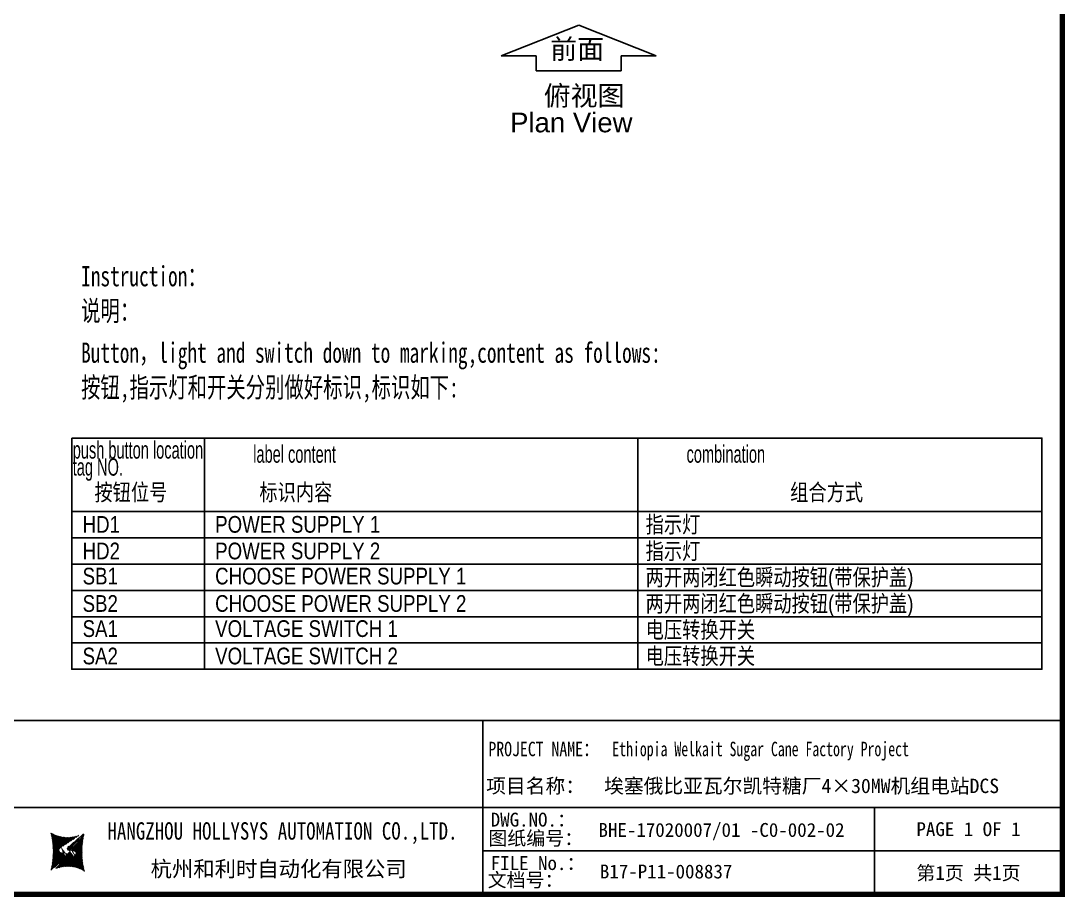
# Model space of a CAD drawing. Extents: x 81444 to 119867, y -54538 to -28747.
# Drawn here: x 83813 to 85615, y -41329 to -39816 of the extents above; entities that cross this region are included whole.
import ezdxf
from ezdxf.enums import TextEntityAlignment as Align
from ezdxf.lldxf.tags import DXFTag

# ---------------------------------------------------------------- set-up
doc = ezdxf.new("R2010")
doc.units = 0
doc.header["$LTSCALE"] = 100
doc.header["$MEASUREMENT"] = 0
for name, color, linetype in [('PARTS', 6, 'Continuous'), ('t', 1, 'Continuous'), ('操作台', 7, 'Continuous'), ('标准图框及表格', 7, 'Continuous')]:
    doc.layers.add(name, color=color, linetype=linetype)
doc.layers.add('细实线', color=7, linetype='Continuous', lineweight=20)
doc.styles.add('HZ', font='arial.ttf', dxfattribs={"width": 0.7})
doc.styles.get("Standard").update_dxf_attribs({"font": ''})
doc.styles.get('Standard').set_extended_font_data('SimSun')
tags = doc.linetypes.add('CENTER', pattern=[2, 1.25, -0.25, 0.25, -0.25]).pattern_tags.tags
tags[10:11] = [DXFTag(74, 4), DXFTag(75, 0), DXFTag(340, '0'), DXFTag(46, 1.0), DXFTag(50, 0.0), DXFTag(44, 0.0), DXFTag(45, 0.0)]
tags[8:9] = [DXFTag(74, 4), DXFTag(75, 0), DXFTag(340, '0'), DXFTag(46, 1.0), DXFTag(50, 0.0), DXFTag(44, 0.0), DXFTag(45, 0.0)]
tags[6:7] = [DXFTag(74, 4), DXFTag(75, 0), DXFTag(340, '0'), DXFTag(46, 1.0), DXFTag(50, 0.0), DXFTag(44, 0.0), DXFTag(45, 0.0)]
tags[4:5] = [DXFTag(74, 4), DXFTag(75, 0), DXFTag(340, '0'), DXFTag(46, 1.0), DXFTag(50, 0.0), DXFTag(44, 0.0), DXFTag(45, 0.0)]
pattern_1 = [(45, (0, 0), (-0.736262898216564, 0.7362628982165641), [])]

# ---------------------------------------------------------------- blocks, each defined once
blk = doc.blocks.new('图框')
at = {"layer": '标准图框及表格'}
h = blk.add_hatch(dxfattribs=at)
h.set_pattern_fill('ANSI31', color=5, scale=8.329863809039892, style=0)
h.set_pattern_definition(pattern_1)
edge = h.paths.add_edge_path()
edge.add_arc((2399.257256036391, -2998.153851416566), 55.18534773488954, 238.1092081981581, 291.6531626184834)
edge.add_line((2419.619937407027, -3049.445018414634), (2388.525499730735, -3070.242821799802))
edge.add_arc((2238.907377712399, -3078.328790578547), 135.3602868968974, 346.3915348661821, 374.2500326978034)
edge.add_line((2370.467593623529, -3110.177132109857), (2397.50623789792, -3087.85242802291))
edge.add_line((2391.339199201146, -3080.281448750429), (2396.143986595598, -3080.898839897796))
edge.add_spline(control_points=[(2397.470018868538, -3087.887634953957), (2398.35948137939, -3087.023080631327), (2399.970992452319, -3085.456697735681), (2399.869182150054, -3081.252294174519), (2397.426500162081, -3081.012803431273), (2396.121921064187, -3080.884897048199)], knot_values=[0, 0, 0, 0, 6.844331067525468, 12.40042740766005, 18.76924275352248, 18.76924275352248, 18.76924275352248, 18.76924275352248], weights=[1, 1, 1, 1, 1, 1], degree=3, periodic=0)
edge.add_spline(control_points=[(2388.515363058686, -3070.265433304907), (2387.789374929038, -3070.86905758363), (2386.478198365832, -3071.959237952229), (2385.544096281083, -3073.38263759949), (2385.127199159644, -3074.017912079413)], knot_values=[0, 0, 0, 0, 5.253673658024614, 9.488438564008057, 9.488438564008057, 9.488438564008057, 9.488438564008057], weights=[1, 1, 1, 1, 1], degree=3, periodic=0)
edge.add_spline(control_points=[(2386.272665588534, -3072.281716856574), (2385.721471206634, -3072.905523096015), (2384.632427465753, -3074.386714445929), (2384.912828655535, -3077.72895088909), (2387.858851342782, -3079.895552619193), (2390.185443934519, -3080.145534927004), (2391.314573401905, -3080.266855002868)], knot_values=[10.66597461496156, 10.66597461496156, 10.66597461496156, 10.66597461496156, 18.97770399508879, 28.89455822145742, 41.119553648298, 52.64692538081317, 52.64692538081317, 52.64692538081317, 52.64692538081317], weights=[1, 1, 1, 1, 1, 1, 1], degree=3, periodic=0)
h = blk.add_hatch(dxfattribs=at)
h.set_pattern_fill('ANSI31', color=3, scale=8.329863809039892, style=0)
h.set_pattern_definition(pattern_1)
edge = h.paths.add_edge_path()
edge.add_line((2402.469732125144, -3075.776359090531), (2407.706041465404, -3076.440586092609))
edge.add_spline(control_points=[(2401.044493204623, -3068.769946203269), (2400.155030693568, -3069.634500525768), (2398.543519620813, -3071.200883421574), (2398.645329922932, -3075.40528698259), (2401.088011911052, -3075.644777725895), (2402.392591008975, -3075.772684108895)], knot_values=[0, 0, 0, 0, 6.844331067526932, 12.40042740766158, 18.76924275352342, 18.76924275352342, 18.76924275352342, 18.76924275352342], weights=[1, 1, 1, 1, 1, 1], degree=3, periodic=0)
edge.add_line((2428.046918449632, -3046.480449047325), (2401.008274175249, -3068.805153134272))
edge.add_spline(control_points=[(2412.625169549749, -3083.918607966574), (2413.015644598316, -3083.422785431954), (2413.86377905187, -3082.052674005965), (2413.601683417044, -3078.928630268005), (2410.655660730175, -3076.762028538062), (2408.329068138031, -3076.512046230251), (2407.199938671052, -3076.390726154226)], knot_values=[12.65408913243743, 12.65408913243743, 12.65408913243743, 12.65408913243743, 18.97770399508879, 28.89455822145742, 41.119553648298, 52.64692538081317, 52.64692538081317, 52.64692538081317, 52.64692538081317], weights=[1, 1, 1, 1, 1, 1, 1], degree=3, periodic=0)
edge.add_line((2411.626283690712, -3084.975693399283), (2412.781242849298, -3083.732051979769))
edge.add_line((2410.021343801694, -3086.399138189481), (2411.626283690712, -3084.975693399414))
edge.add_line((2378.894574665755, -3107.212562742519), (2409.989012342048, -3086.414759357351))
edge.add_arc((2399.257256036391, -3158.503729740543), 55.18534773488965, 58.10920819815809, 111.6531626184834)
edge.add_arc((2559.607134360383, -3078.328790578547), 135.360286896897, 166.3915348661823, 194.2500326978024)
at = {"color": 7}
for p, q in [((3115.642035047145, -2851.581424744189), (3115.642035047145, -3151.581424744189)), ((2215.642035047145, -3001.581424744189), (3115.642035047145, -3001.581424744189)), ((3115.642035047145, -3001.581424744189), (4115.642035047145, -3001.581424744189)), ((3791.785572043125, -3001.581424744189), (3791.785572043125, -3151.581424744189)), ((4115.642035047145, -3076.581424744189), (3115.642035047145, -3076.581424744189))]:
    blk.add_line(p, q, dxfattribs=at)
at = {"color": 7, "const_width": 3}
blk.add_lwpolyline([(4115.642035047145, -2851.581424744189), (0, -2851.581424744189)], dxfattribs=at)
at = {"layer": 't', "color": 7, "const_width": 9.61519705431492}
blk.add_lwpolyline([(4115.642035047145, -3151.581424744189), (4115.642035047145, 0), (0, 0), (0, -3151.581424744189)], close=True, dxfattribs=at)
at = {"color": 7, "linetype": 'CENTER'}
for s, height, p in [('图纸编号：', 24, (3125.2212882557, -3066.664538382978)), ('杭州和利时自动化有限公司', 27, (2542.549152440595, -3121.114498389041)), ('文档号：', 24, (3124.032392707933, -3138.728717091954))]:
    blk.add_text(s, height=height, dxfattribs=at).set_placement(p)
at = {"color": 7, "flags": 8}
for tag, p, height in [('DWG.NAME:', (1381.636459220965, -2910.37952511241), 25), ('PROJECTNAME:', (3125.480185663539, -2912.807924402037), 24), ('PROJECTNAME：', (3339.10867075545, -2913.108539231762), 25), ('DWG.NO.:', (3128.186172261583, -3030.402470643486), 24), ('图纸编号', (3315.362718925957, -3052.404678158069), 24), ('FILENO.:', (3128.672545599984, -3106.104124450346), 24), ('文档号', (3317.726365529132, -3124.132485953713), 24)]:
    blk.add_attdef(tag, p, '', height=height, dxfattribs=at)
for tag, p in [('图纸名称:', (1377.81237181677, -2965.923337057193)), ('项目名称：', (3121.562334825969, -2984.305160940257)), ('项目名称：', (3325.036680579346, -2984.305160940257))]:
    blk.add_attdef(tag, text='', height=25, dxfattribs=at).set_placement(p, align=Align.BOTTOM_LEFT)
for tag, height, p in [('RENLIU', 24, (698.1883070825425, -2950.380597809435)), ('SHUFENWANG', 24, (885.7882910716289, -2950.380597809435)), ('FANGHOU', 24, (1069.730755450379, -2950.380597809435)), ('DANDANLI', 24, (1250.015700218792, -2950.380597809435)), ('A', 23, (59.89920926059131, -2974.881554149018)), ('设计时间', 23, (213.8658221408186, -2974.881554149018)), ('刘仁', 23, (698.1883070825425, -3002.188376027443)), ('王姝芬', 23, (885.7882910716289, -3002.188376027443)), ('侯方', 23, (1069.730755450379, -3002.188376027443)), ('李丹丹', 23, (1250.015700218792, -3002.188376027443)), ('#10STATIONONTROLCABINETCOVER', 30, (1777.900103825072, -3017.182374560078)), ('PAGEXOFX', 24, (3953.713803545135, -3039.081424744189)), ('REV.', 24, (59.38265968048654, -3063.048954873535)), ('DATE', 24, (208.907791745165, -3063.048954873535)), ('DESCRIPTION', 24, (451.7192896086781, -3063.048954873535)), ('PREPARED', 24, (698.1883070825425, -3063.048954873535)), ('CHECKED', 24, (885.7882910716144, -3063.048954873535)), ('SIGNED', 24, (1069.730755450364, -3063.048954873535)), ('APPROVED', 24, (1250.015700218792, -3063.048954873535)), ('图纸名称', 30, (1777.900103825072, -3094.695064044037)), ('第几页共几页', 24, (3953.713803545135, -3114.081424744189))]:
    blk.add_attdef(tag, text='', height=height, dxfattribs=at).set_placement(p, align=Align.MIDDLE)
at = {"color": 7, "width": 0.8, "flags": 8}
blk.add_attdef('HANGZHOUHOLLYSYSAUTOMATIONCO.,LTD.', text='', height=24, dxfattribs=at).set_placement((2770.082304289484, -3045.714803244191), align=Align.MIDDLE)
at = {"layer": '标准图框及表格', "color": 5, "style": 'HZ'}
for s, p in [('pgqh', (2373.884875617339, -3059.677228196226)), ('hollilas', (2374.051901626051, -3085.968484618272))]:
    blk.add_text(s, height=5.205656721233694, dxfattribs=at).set_placement(p)
at = {"layer": '标准图框及表格', "color": 3, "style": 'HZ'}
for s, height, p in [('auto', 8.676094535389492, (2400.907127263781, -3074.200036411981)), ('hollysys', 4.338047267694746, (2402.5381050141, -3099.731461394062))]:
    blk.add_text(s, height=height, dxfattribs=at).set_placement(p)

msp = doc.modelspace()

# ---------------------------------------------------------------- linework, layer by layer
at = {"layer": 'PARTS', "color": 7}
for p, q in [((84775.3872803135, -39823.40235466888), (84641.74062946209, -39876.79527820792)), ((84775.3872803135, -39823.40235466888), (84909.03393116494, -39876.79527820792)), ((84641.74062946209, -39876.79527820792), (84702.02075230575, -39876.79527820792)), ((84702.02075230575, -39876.79527820792), (84702.02075230575, -39902.63516901154)), ((84909.03393116494, -39876.79527820792), (84848.75380832126, -39876.79527820792)), ((84848.75380832126, -39876.79527820792), (84848.75380832126, -39902.63516901154)), ((84848.75380832126, -39902.63516901154), (84702.02075230575, -39902.63516901154))]:
    msp.add_line(p, q, dxfattribs=at)
at = {"layer": '操作台', "color": 4}
for points in [[(83900.696012953, -40536.40908208306), (84129.73759512274, -40536.40908208306), (84129.73759512274, -40663.52716018727), (83900.696012953, -40663.52716018727)], [(84129.73759512274, -40536.40908208306), (84877.37253340473, -40536.40908208306), (84877.37253340473, -40663.52716018727), (84129.73759512274, -40663.52716018727)], [(84877.37253340473, -40536.40908208306), (85574.55817895567, -40536.40908208306), (85574.55817895567, -40663.52716018727), (84877.37253340473, -40663.52716018727)], [(83900.696012953, -40663.52716018727), (84129.73759512274, -40663.52716018727), (84129.73759512274, -40708.86325655424), (83900.696012953, -40708.86325655424)], [(84129.73759512274, -40663.52716018727), (84877.37253340473, -40663.52716018727), (84877.37253340473, -40708.86325655424), (84129.73759512274, -40708.86325655424)], [(84877.37253340473, -40663.52716018727), (85574.55817895567, -40663.52716018727), (85574.55817895567, -40708.86325655424), (84877.37253340473, -40708.86325655424)], [(83900.696012953, -40708.86325655424), (84129.73759512274, -40708.86325655424), (84129.73759512274, -40754.1993529212), (83900.696012953, -40754.1993529212)], [(84129.73759512274, -40708.86325655424), (84877.37253340473, -40708.86325655424), (84877.37253340473, -40754.19935292121), (84129.73759512274, -40754.1993529212)], [(84877.37253340473, -40708.86325655424), (85574.55817895567, -40708.86325655424), (85574.55817895567, -40754.19935292121), (84877.37253340473, -40754.19935292121)], [(83900.696012953, -40754.1993529212), (84129.73759512274, -40754.1993529212), (84129.73759512274, -40799.53544928819), (83900.696012953, -40799.53544928819)], [(84129.73759512274, -40754.1993529212), (84877.37253340473, -40754.19935292121), (84877.37253340473, -40799.53544928819), (84129.73759512274, -40799.53544928819)], [(84877.37253340473, -40754.19935292121), (85574.55817895567, -40754.19935292121), (85574.55817895567, -40799.53544928819), (84877.37253340473, -40799.53544928819)], [(83900.696012953, -40799.53544928819), (84129.73759512274, -40799.53544928819), (84129.73759512274, -40844.87154565516), (83900.696012953, -40844.87154565516)], [(84129.73759512274, -40799.53544928819), (84877.37253340473, -40799.53544928819), (84877.37253340473, -40844.87154565516), (84129.73759512274, -40844.87154565516)], [(84877.37253340473, -40799.53544928819), (85574.55817895567, -40799.53544928819), (85574.55817895567, -40844.87154565516), (84877.37253340473, -40844.87154565516)], [(83900.696012953, -40844.87154565516), (84129.73759512274, -40844.87154565516), (84129.73759512274, -40890.20764202213), (83900.696012953, -40890.20764202213)], [(84129.73759512274, -40844.87154565516), (84877.37253340473, -40844.87154565516), (84877.37253340473, -40890.20764202213), (84129.73759512274, -40890.20764202213)], [(84877.37253340473, -40844.87154565516), (85574.55817895567, -40844.87154565516), (85574.55817895567, -40890.20764202213), (84877.37253340473, -40890.20764202213)], [(83900.696012953, -40890.20764202213), (84129.73759512274, -40890.20764202213), (84129.73759512274, -40935.5437383891), (83900.696012953, -40935.5437383891)], [(84129.73759512274, -40890.20764202213), (84877.37253340473, -40890.20764202213), (84877.37253340473, -40935.54373838911), (84129.73759512274, -40935.5437383891)], [(84877.37253340473, -40890.20764202213), (85574.55817895567, -40890.20764202213), (85574.55817895567, -40935.54373838911), (84877.37253340473, -40935.54373838911)]]:
    msp.add_lwpolyline(points, close=True, dxfattribs=at)

# ---------------------------------------------------------------- block references
at = {"color": 1}
ref = msp.add_blockref('图框', (81494.12970338705, -38172.65089631778), dxfattribs=at)
ref.add_attrib('第几页共几页', '第1页 共1页', dxfattribs={"color": 7, "height": 24, "flags": 8}).set_placement((85447.84350693219, -41286.73232106197), align=Align.MIDDLE)
ref.add_attrib('图纸编号', 'BHE-17020007/01 -C0-002-02', (84809.49242231301, -41225.05557447585), dxfattribs={"color": 7, "height": 24, "flags": 8})
ref.add_attrib('文档号', 'B17-P11-008837', (84811.85606891618, -41296.78338227149), dxfattribs={"color": 7, "height": 24, "flags": 8})
ref.add_attrib('HANGZHOUHOLLYSYSAUTOMATIONCO.,LTD', 'HANGZHOU HOLLYSYS AUTOMATION CO.,LTD.', dxfattribs={"color": 7, "height": 30, "width": 0.8, "flags": 8}).set_placement((84264.21200767653, -41218.36569956197), align=Align.MIDDLE)
ref.add_attrib('PROJECTNAME：', 'PROJECT NAME：', (84619.51612561721, -41085.75943554954), dxfattribs={"color": 7, "height": 25, "width": 0.8, "flags": 8})
ref.add_attrib('项目名称：', '项目名称：', dxfattribs={"color": 7, "height": 25, "flags": 8}).set_placement((84615.69203821302, -41156.95605725804), align=Align.BOTTOM_LEFT)
ref.add_attrib('PROJECTNAME：', 'Ethiopia Welkait Sugar Cane Factory Project', (84833.2383741425, -41085.75943554954), dxfattribs={"color": 7, "height": 25, "width": 0.7, "flags": 8})
ref.add_attrib('项目名称：', '埃塞俄比亚瓦尔凯特糖厂4×30MW机组电站DCS', dxfattribs={"color": 7, "height": 25, "flags": 8}).set_placement((84819.1663839664, -41156.95605725804), align=Align.BOTTOM_LEFT)
ref.add_attrib('PAGEXOFX', 'PAGE 1 OF 1', dxfattribs={"color": 7, "height": 24, "flags": 8}).set_placement((85447.84350693219, -41211.73232106197), align=Align.MIDDLE)
ref.add_attrib('DWG.NO.：', 'DWG.NO.：', (84623.50475200705, -41207.2394426173), dxfattribs={"color": 7, "height": 24, "flags": 8})
ref.add_attrib('FILENO.：', 'FILE No.：', (84623.50475200705, -41282.2394426173), dxfattribs={"color": 7, "height": 24, "flags": 8})

# ---------------------------------------------------------------- texts
at = {"color": 7, "style": 'HZ'}
for s, p in [('前面', (84726.34411548154, -39881.75222565321)), ('俯视图', (84715.10958251363, -39962.36650807226)), ('Plan View', (84656.97107931711, -40008.5775809053))]:
    msp.add_text(s, height=34, dxfattribs=at).set_placement(p)
at = {"layer": '操作台', "linetype": 'Continuous', "lineweight": 5, "style": 'HZ'}
for s, height, width, p in [('push button location', 30, 0.6, (83902.33107471098, -40571.96702466459)), ('label content', 30, 0.6, (84213.74258107743, -40579.06386612629)), ('combination', 30, 0.6, (84961.37751935942, -40579.06386612629)), ('tag NO. ', 30, 0.6, (83902.33107471098, -40601.34518416823)), ('按钮位号', 28.84615386, 0.8, (83939.73516578258, -40644.42487798381)), ('标识内容', 28.84615386, 0.8, (84224.31443660035, -40644.42487798381)), ('组合方式', 28.84615386, 0.8, (85140.16446188469, -40644.42487798381)), ('HD1', 28.84615386, 0.8, (83919.35208053904, -40699.91616824266)), ('指示灯', 28.84615386, 0.8, (84890.79254726476, -40699.91616824266)), ('HD2', 28.84615386, 0.8, (83919.35208053904, -40745.80766533415)), ('SB1', 28.84615386, 0.8, (83919.35208053904, -40789.20487934767)), ('SB2', 28.84615386, 0.8, (83919.35208053904, -40836.47985806809)), ('两开两闭红色瞬动按钮(带保护盖)', 28.84615386, 0.8, (84890.79254726476, -40836.47985806809)), ('SA1', 28.84615386, 0.8, (83919.35208053904, -40879.87707208162)), ('电压转换开关', 28.84615386, 0.8, (84890.79254726476, -40881.81595443507)), ('SA2', 28.84615386, 0.8, (83919.35208053904, -40927.15205080205)), ('电压转换开关', 28.84615386, 0.8, (84890.79254726476, -40927.15205080205))]:
    msp.add_text(s, height=height, dxfattribs=dict(at, width=width)).set_placement(p)
at = {"layer": '操作台', "color": 7, "linetype": 'Continuous', "lineweight": 5, "style": 'HZ', "width": 0.8}
for s, p in [('POWER SUPPLY 1 ', (84148.031595481, -40699.91616824266)), ('POWER SUPPLY 2', (84148.031595481, -40745.80766533415)), ('指示灯', (84890.79254726476, -40745.80766533415)), ('CHOOSE POWER SUPPLY 1', (84148.031595481, -40789.20487934767)), ('两开两闭红色瞬动按钮(带保护盖)', (84890.79254726476, -40791.14376170113)), ('CHOOSE POWER SUPPLY 2', (84148.031595481, -40836.47985806809)), ('VOLTAGE SWITCH 1', (84148.031595481, -40879.87707208162)), ('VOLTAGE SWITCH 2', (84148.031595481, -40927.15205080205))]:
    msp.add_text(s, height=28.84615386, dxfattribs=at).set_placement(p)
at = {"layer": '细实线', "char_height": 35, "width": 1529.479768786127, "attachment_point": 1, "style": 'HZ'}
for s, insert in [('{\\fsimsun|b0|i0|c134|p2;Instruction：}', (83916.78785927604, -40239.43711417727)), ('{\\fsimsun|b0|i0|c134|p2;说明：', (83916.78785927604, -40299.20486206518)), ('{\\fsimsun|b0|i0|c134|p2;Button，light and switch down to marking,content as follows:}', (83916.78785927604, -40371.50014005105)), ('{\\fsimsun|b0|i0|c134|p2;按钮,指示灯和开关分别做好标识,标识如下:}', (83916.78785927604, -40431.26788793896))]:
    msp.add_mtext(s, dxfattribs=dict(at, insert=insert))

doc.saveas('drawing.dxf')
